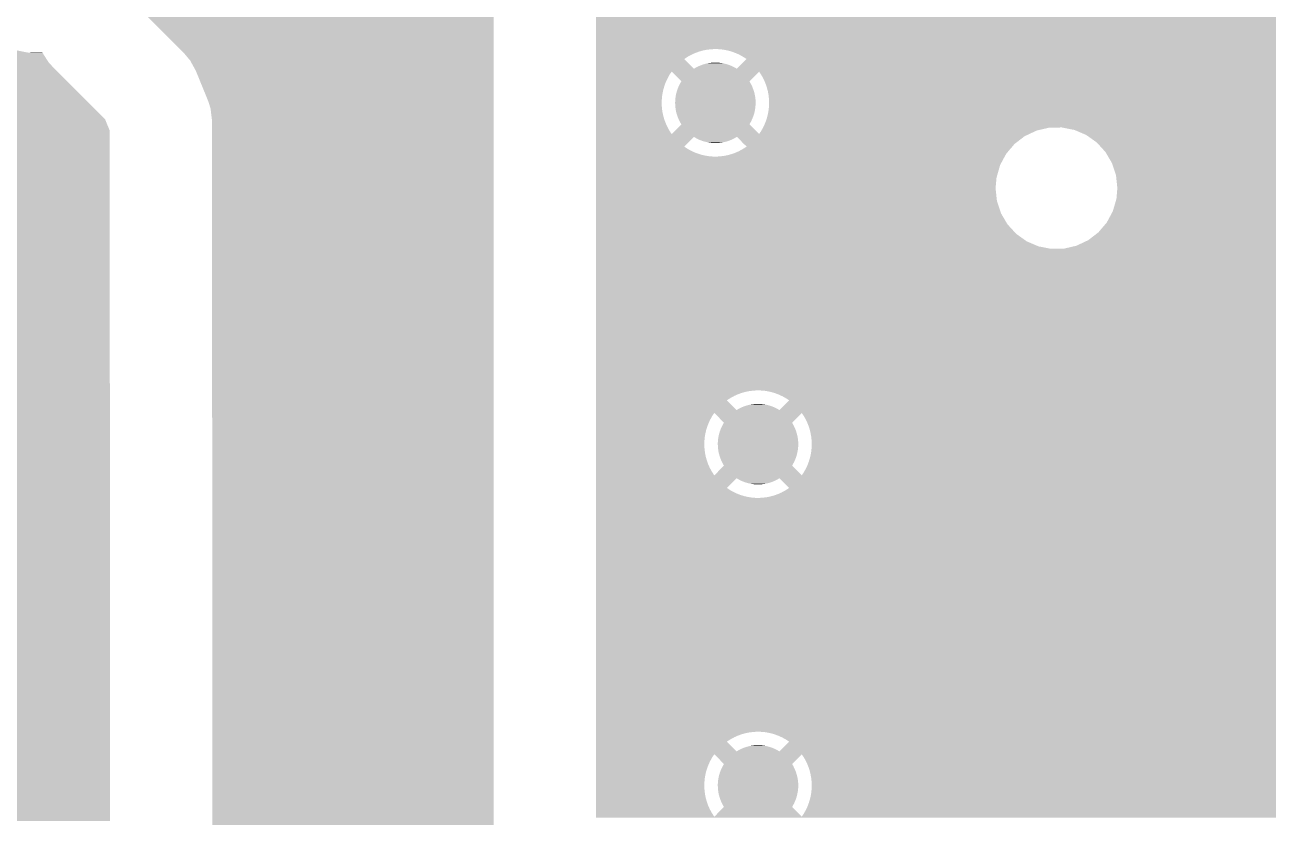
# Model space of a CAD drawing. Extents: x 295 to 953, y 10 to 290.
# Drawn here: x 812.92 to 833.29, y 149.93 to 162.9 of the extents above; entities that cross this region are included whole.
import ezdxf

# ---------------------------------------------------------------- set-up
doc = ezdxf.new("R2010")
doc.units = 0
doc.header["$LTSCALE"] = 5
doc.header["$MEASUREMENT"] = 0
doc.layers.add('GND1', color=7, linetype='CONTINUOUS')

msp = doc.modelspace()

# ---------------------------------------------------------------- linework, layer by layer
at = {"layer": 'GND1'}
for points in [[(822.274, 162.501), (822.274, 164.12), (849.683, 162.501), (849.683, 164.12)], [(815.535, 162.421), (814.662, 163.293), (820.597, 162.421), (820.597, 163.293)], [(805.543, 162.445), (805.536, 162.484), (812.961, 162.445), (812.759, 162.484)], [(805.543, 162.444), (805.543, 162.445), (812.966, 162.444), (812.961, 162.445)], [(805.549, 162.382), (805.543, 162.444), (813.243, 162.382), (813.204, 162.444)], [(805.552, 162.32), (805.549, 162.382), (813.283, 162.32), (813.243, 162.382)], [(812.966, 162.444), (813.191, 162.45), (813.204, 162.444), (813.2, 162.45)], [(813.191, 162.45), (813.199, 162.45), (813.2, 162.45), (813.199, 162.45)], [(815.625, 162.314), (815.535, 162.421), (820.597, 162.314), (820.597, 162.421)], [(822.274, 162.497), (822.274, 162.501), (824.148, 162.497), (824.21, 162.501)], [(822.274, 162.489), (822.274, 162.497), (824.085, 162.489), (824.148, 162.497)], [(822.274, 162.477), (822.274, 162.489), (824.024, 162.477), (824.085, 162.489)], [(822.274, 162.46), (822.274, 162.477), (823.964, 162.46), (824.024, 162.477)], [(822.274, 162.439), (822.274, 162.46), (823.905, 162.439), (823.964, 162.46)], [(822.274, 162.414), (822.274, 162.439), (823.847, 162.414), (823.905, 162.439)], [(822.274, 162.385), (822.274, 162.414), (823.792, 162.385), (823.847, 162.414)], [(822.274, 162.351), (822.274, 162.385), (823.738, 162.351), (823.792, 162.385)], [(822.274, 162.338), (822.274, 162.351), (823.719, 162.338), (823.738, 162.351)], [(822.274, 162.179), (822.274, 162.338), (823.877, 162.179), (823.719, 162.338)], [(824.273, 162.5), (824.21, 162.501), (849.683, 162.5), (849.683, 162.501)], [(824.335, 162.495), (824.273, 162.5), (849.683, 162.495), (849.683, 162.5)], [(824.397, 162.485), (824.335, 162.495), (849.683, 162.485), (849.683, 162.495)], [(824.459, 162.471), (824.397, 162.485), (849.683, 162.471), (849.683, 162.485)], [(824.518, 162.452), (824.459, 162.471), (849.683, 162.452), (849.683, 162.471)], [(824.577, 162.43), (824.518, 162.452), (849.683, 162.43), (849.683, 162.452)], [(824.634, 162.403), (824.577, 162.43), (849.683, 162.403), (849.683, 162.43)], [(824.582, 162.179), (824.741, 162.338), (849.683, 162.179), (849.683, 162.338)], [(824.688, 162.372), (824.634, 162.403), (849.683, 162.372), (849.683, 162.403)], [(824.741, 162.338), (824.688, 162.372), (849.683, 162.338), (849.683, 162.372)], [(805.521, 162.091), (805.535, 162.152), (813.494, 162.091), (813.433, 162.152)], [(805.535, 162.152), (805.545, 162.214), (813.433, 162.152), (813.371, 162.214)], [(805.545, 162.214), (805.546, 162.224), (813.371, 162.214), (813.361, 162.224)], [(805.546, 162.224), (805.551, 162.276), (813.361, 162.224), (813.314, 162.276)], [(805.551, 162.287), (805.552, 162.32), (813.304, 162.287), (813.283, 162.32)], [(805.551, 162.276), (805.551, 162.287), (813.314, 162.276), (813.304, 162.287)], [(815.718, 162.145), (815.625, 162.314), (820.597, 162.145), (820.597, 162.314)], [(815.919, 161.653), (815.718, 162.145), (820.597, 161.653), (820.597, 162.145)], [(822.274, 162.132), (822.274, 162.179), (849.683, 162.132), (849.683, 162.179)], [(823.877, 162.179), (823.909, 162.197), (824.582, 162.179), (824.549, 162.197)], [(823.909, 162.197), (823.926, 162.206), (824.549, 162.197), (824.535, 162.206)], [(823.926, 162.206), (823.958, 162.222), (824.535, 162.206), (824.5, 162.222)], [(823.958, 162.222), (823.975, 162.229), (824.5, 162.222), (824.485, 162.229)], [(823.975, 162.229), (824.008, 162.242), (824.485, 162.229), (824.45, 162.242)], [(824.008, 162.242), (824.026, 162.248), (824.45, 162.242), (824.435, 162.248)], [(824.026, 162.248), (824.06, 162.258), (824.435, 162.248), (824.397, 162.258)], [(824.06, 162.258), (824.079, 162.263), (824.397, 162.258), (824.382, 162.263)], [(824.079, 162.263), (824.113, 162.27), (824.382, 162.263), (824.344, 162.27)], [(824.113, 162.27), (824.134, 162.273), (824.344, 162.27), (824.329, 162.273)], [(824.134, 162.273), (824.167, 162.277), (824.329, 162.273), (824.288, 162.277)], [(824.167, 162.277), (824.193, 162.279), (824.288, 162.277), (824.275, 162.279)], [(824.193, 162.279), (824.221, 162.28), (824.275, 162.279), (824.221, 162.28)], [(805.453, 161.916), (805.48, 161.972), (813.669, 161.916), (813.613, 161.972)], [(805.48, 161.972), (805.503, 162.031), (813.613, 161.972), (813.554, 162.031)], [(805.503, 162.031), (805.521, 162.091), (813.554, 162.031), (813.494, 162.091)], [(822.274, 162.08), (822.274, 162.132), (823.478, 162.08), (823.513, 162.132)], [(822.274, 162.025), (822.274, 162.08), (823.448, 162.025), (823.478, 162.08)], [(822.274, 161.968), (822.274, 162.025), (823.421, 161.968), (823.448, 162.025)], [(822.274, 161.91), (822.274, 161.968), (823.398, 161.91), (823.421, 161.968)], [(823.672, 161.973), (823.513, 162.132), (824.787, 161.973), (824.946, 162.132)], [(823.645, 161.926), (823.649, 161.934), (824.814, 161.926), (824.81, 161.934)], [(823.649, 161.934), (823.672, 161.973), (824.81, 161.934), (824.787, 161.973)], [(824.97, 162.096), (824.946, 162.132), (849.683, 162.096), (849.683, 162.132)], [(825.002, 162.042), (824.97, 162.096), (849.683, 162.042), (849.683, 162.096)], [(825.03, 161.986), (825.002, 162.042), (849.683, 161.986), (849.683, 162.042)], [(825.054, 161.928), (825.03, 161.986), (849.683, 161.928), (849.683, 161.986)], [(754.088, 161.762), (754.113, 161.809), (813.823, 161.762), (813.776, 161.809)], [(805.183, 161.603), (805.024, 161.762), (813.982, 161.603), (813.823, 161.762)], [(805.388, 161.809), (805.423, 161.861), (813.776, 161.809), (813.724, 161.861)], [(805.423, 161.861), (805.453, 161.916), (813.724, 161.861), (813.669, 161.916)], [(822.274, 161.85), (822.274, 161.91), (823.38, 161.85), (823.398, 161.91)], [(822.274, 161.789), (822.274, 161.85), (823.366, 161.789), (823.38, 161.85)], [(822.274, 161.727), (822.274, 161.789), (823.356, 161.727), (823.366, 161.789)], [(822.274, 161.665), (822.274, 161.727), (823.351, 161.665), (823.356, 161.727)], [(823.578, 161.721), (823.579, 161.729), (824.881, 161.721), (824.88, 161.729)], [(823.579, 161.729), (823.588, 161.774), (824.88, 161.729), (824.871, 161.774)], [(823.588, 161.774), (823.591, 161.782), (824.871, 161.774), (824.869, 161.782)], [(823.591, 161.782), (823.603, 161.826), (824.869, 161.782), (824.856, 161.826)], [(823.603, 161.826), (823.606, 161.834), (824.856, 161.826), (824.853, 161.834)], [(823.606, 161.834), (823.622, 161.877), (824.853, 161.834), (824.837, 161.877)], [(823.622, 161.877), (823.626, 161.885), (824.837, 161.877), (824.834, 161.885)], [(823.626, 161.885), (823.645, 161.926), (824.834, 161.885), (824.814, 161.926)], [(825.074, 161.869), (825.054, 161.928), (849.683, 161.869), (849.683, 161.928)], [(825.09, 161.808), (825.074, 161.869), (849.683, 161.808), (849.683, 161.869)], [(825.101, 161.746), (825.09, 161.808), (849.683, 161.746), (849.683, 161.808)], [(825.107, 161.684), (825.101, 161.746), (849.683, 161.684), (849.683, 161.746)], [(804.997, 161.502), (805.054, 161.527), (814.083, 161.502), (814.058, 161.527)], [(805.054, 161.527), (805.109, 161.556), (814.058, 161.527), (814.029, 161.556)], [(805.109, 161.556), (805.163, 161.589), (814.029, 161.556), (813.995, 161.589)], [(805.163, 161.589), (805.183, 161.603), (813.995, 161.589), (813.982, 161.603)], [(815.959, 161.529), (815.919, 161.653), (820.597, 161.529), (820.597, 161.653)], [(815.982, 161.337), (815.959, 161.529), (820.597, 161.337), (820.597, 161.529)], [(822.274, 161.602), (822.274, 161.665), (823.35, 161.602), (823.351, 161.665)], [(822.274, 161.539), (822.274, 161.602), (823.353, 161.539), (823.35, 161.602)], [(822.274, 161.477), (822.274, 161.539), (823.361, 161.477), (823.353, 161.539)], [(823.57, 161.621), (823.572, 161.667), (824.889, 161.621), (824.887, 161.667)], [(823.572, 161.576), (823.57, 161.621), (824.887, 161.576), (824.889, 161.621)], [(823.572, 161.667), (823.573, 161.675), (824.887, 161.667), (824.887, 161.675)], [(823.572, 161.567), (823.572, 161.576), (824.886, 161.567), (824.887, 161.576)], [(823.578, 161.522), (823.572, 161.567), (824.881, 161.522), (824.886, 161.567)], [(823.573, 161.675), (823.578, 161.721), (824.887, 161.675), (824.881, 161.721)], [(823.579, 161.513), (823.578, 161.522), (824.88, 161.513), (824.881, 161.522)], [(825.103, 161.515), (825.109, 161.578), (849.683, 161.515), (849.683, 161.578)], [(825.11, 161.621), (825.107, 161.684), (849.683, 161.621), (849.683, 161.684)], [(825.109, 161.578), (825.11, 161.621), (849.683, 161.578), (849.683, 161.621)], [(689.484, 161.244), (689.402, 161.326), (814.275, 161.244), (814.242, 161.326)], [(753.174, 161.326), (753.385, 161.33), (814.242, 161.326), (814.24, 161.33)], [(753.385, 161.33), (753.49, 161.354), (814.24, 161.33), (814.23, 161.354)], [(753.491, 161.354), (753.59, 161.378), (814.23, 161.354), (814.207, 161.378)], [(753.59, 161.378), (753.721, 161.44), (814.207, 161.378), (814.145, 161.44)], [(804.691, 161.44), (804.753, 161.443), (814.145, 161.44), (814.141, 161.443)], [(804.753, 161.443), (804.816, 161.451), (814.141, 161.443), (814.133, 161.451)], [(804.816, 161.451), (804.877, 161.464), (814.133, 161.451), (814.121, 161.464)], [(804.877, 161.464), (804.938, 161.481), (814.121, 161.464), (814.104, 161.481)], [(804.938, 161.481), (804.997, 161.502), (814.104, 161.481), (814.083, 161.502)], [(815.982, 161.336), (815.982, 161.337), (820.597, 161.336), (820.597, 161.337)], [(815.987, 153.938), (815.982, 161.336), (820.597, 153.938), (820.597, 161.336)], [(822.274, 161.416), (822.274, 161.477), (823.374, 161.416), (823.361, 161.477)], [(822.274, 161.355), (822.274, 161.416), (823.391, 161.355), (823.374, 161.416)], [(822.274, 161.296), (822.274, 161.355), (823.412, 161.296), (823.391, 161.355)], [(823.588, 161.468), (823.579, 161.513), (824.871, 161.468), (824.88, 161.513)], [(823.59, 161.46), (823.588, 161.468), (824.869, 161.46), (824.871, 161.468)], [(823.603, 161.416), (823.59, 161.46), (824.856, 161.416), (824.869, 161.46)], [(823.606, 161.408), (823.603, 161.416), (824.853, 161.408), (824.856, 161.416)], [(823.622, 161.365), (823.606, 161.408), (824.837, 161.365), (824.853, 161.408)], [(823.625, 161.357), (823.622, 161.365), (824.833, 161.357), (824.837, 161.365)], [(823.645, 161.316), (823.625, 161.357), (824.814, 161.316), (824.833, 161.357)], [(825.038, 161.274), (825.061, 161.332), (849.683, 161.274), (849.683, 161.332)], [(825.061, 161.332), (825.079, 161.392), (849.683, 161.332), (849.683, 161.392)], [(825.079, 161.392), (825.093, 161.453), (849.683, 161.392), (849.683, 161.453)], [(825.093, 161.453), (825.103, 161.515), (849.683, 161.453), (849.683, 161.515)], [(689.444, 161.218), (689.471, 161.235), (814.286, 161.218), (814.279, 161.235)], [(689.471, 161.235), (689.484, 161.244), (814.279, 161.235), (814.275, 161.244)], [(702.287, 161.177), (702.08, 161.218), (814.303, 161.177), (814.286, 161.218)], [(702.301, 161.171), (702.287, 161.177), (814.305, 161.171), (814.303, 161.177)], [(702.457, 161.104), (702.301, 161.171), (814.305, 161.104), (814.305, 161.171)], [(822.274, 161.239), (822.274, 161.296), (823.437, 161.239), (823.412, 161.296)], [(822.274, 161.183), (822.274, 161.239), (823.466, 161.183), (823.437, 161.239)], [(822.274, 161.13), (822.274, 161.183), (823.499, 161.13), (823.466, 161.183)], [(822.274, 161.11), (822.274, 161.13), (823.513, 161.11), (823.499, 161.13)], [(823.513, 161.11), (823.672, 161.269), (824.946, 161.11), (824.787, 161.269)], [(823.649, 161.308), (823.645, 161.316), (824.81, 161.308), (824.814, 161.316)], [(823.672, 161.269), (823.649, 161.308), (824.787, 161.269), (824.81, 161.308)], [(824.946, 161.11), (824.981, 161.162), (829.371, 161.11), (829.482, 161.162)], [(824.981, 161.162), (824.983, 161.166), (829.482, 161.162), (829.489, 161.166)], [(824.983, 161.166), (825.01, 161.214), (829.489, 161.166), (829.695, 161.214)], [(825.01, 161.214), (825.011, 161.217), (829.695, 161.214), (829.867, 161.217)], [(825.011, 161.217), (825.012, 161.218), (829.867, 161.217), (829.905, 161.218)], [(825.012, 161.218), (825.038, 161.274), (849.683, 161.218), (849.683, 161.274)], [(830.112, 161.177), (829.905, 161.218), (849.683, 161.177), (849.683, 161.218)], [(830.306, 161.094), (830.112, 161.177), (849.683, 161.094), (849.683, 161.177)], [(801.222, 161.103), (801.16, 161.104), (814.305, 161.103), (814.305, 161.104)], [(801.285, 161.098), (801.222, 161.103), (814.305, 161.098), (814.305, 161.103)], [(801.347, 161.088), (801.285, 161.098), (814.305, 161.088), (814.305, 161.098)], [(801.408, 161.074), (801.347, 161.088), (814.305, 161.074), (814.305, 161.088)], [(801.468, 161.055), (801.408, 161.074), (814.305, 161.055), (814.305, 161.074)], [(801.526, 161.033), (801.468, 161.055), (814.305, 161.033), (814.305, 161.055)], [(801.583, 161.006), (801.526, 161.033), (814.306, 161.006), (814.305, 161.033)], [(801.531, 160.782), (801.69, 160.941), (814.306, 160.782), (814.306, 160.941)], [(801.638, 160.975), (801.583, 161.006), (814.306, 160.975), (814.306, 161.006)], [(801.69, 160.941), (801.638, 160.975), (814.306, 160.941), (814.306, 160.975)], [(822.274, 161.076), (822.274, 161.11), (829.299, 161.076), (829.371, 161.11)], [(822.274, 161.064), (822.274, 161.076), (829.282, 161.064), (829.299, 161.076)], [(822.274, 160.905), (822.274, 161.064), (823.719, 160.905), (823.877, 161.064)], [(823.91, 161.045), (823.877, 161.064), (824.55, 161.045), (824.582, 161.064)], [(823.925, 161.037), (823.91, 161.045), (824.533, 161.037), (824.55, 161.045)], [(823.959, 161.02), (823.925, 161.037), (824.501, 161.02), (824.533, 161.037)], [(823.974, 161.013), (823.959, 161.02), (824.484, 161.013), (824.501, 161.02)], [(824.009, 161), (823.974, 161.013), (824.451, 161), (824.484, 161.013)], [(824.025, 160.994), (824.009, 161), (824.433, 160.994), (824.451, 161)], [(824.062, 160.984), (824.025, 160.994), (824.399, 160.984), (824.433, 160.994)], [(824.077, 160.98), (824.062, 160.984), (824.38, 160.98), (824.399, 160.984)], [(824.115, 160.972), (824.077, 160.98), (824.346, 160.972), (824.38, 160.98)], [(824.13, 160.969), (824.115, 160.972), (824.325, 160.969), (824.346, 160.972)], [(824.171, 160.965), (824.13, 160.969), (824.292, 160.965), (824.325, 160.969)], [(824.184, 160.963), (824.171, 160.965), (824.266, 160.963), (824.292, 160.965)], [(824.238, 160.962), (824.184, 160.963), (824.238, 160.962), (824.266, 160.963)], [(824.697, 160.948), (824.582, 161.064), (829.131, 160.948), (829.282, 161.064)], [(824.741, 160.905), (824.697, 160.948), (829.094, 160.905), (829.131, 160.948)], [(830.478, 160.972), (830.306, 161.094), (849.683, 160.972), (849.683, 161.094)], [(830.62, 160.816), (830.478, 160.972), (849.683, 160.816), (849.683, 160.972)], [(702.842, 160.735), (702.815, 160.782), (814.306, 160.735), (814.306, 160.782)], [(801.92, 160.699), (801.896, 160.735), (814.306, 160.699), (814.306, 160.735)], [(822.274, 160.87), (822.274, 160.905), (823.771, 160.87), (823.719, 160.905)], [(822.274, 160.839), (822.274, 160.87), (823.825, 160.839), (823.771, 160.87)], [(822.274, 160.812), (822.274, 160.839), (823.882, 160.812), (823.825, 160.839)], [(822.274, 160.79), (822.274, 160.812), (823.941, 160.79), (823.882, 160.812)], [(822.274, 160.771), (822.274, 160.79), (824.001, 160.771), (823.941, 160.79)], [(822.274, 160.757), (822.274, 160.771), (824.062, 160.757), (824.001, 160.771)], [(822.274, 160.747), (822.274, 160.757), (824.124, 160.747), (824.062, 160.757)], [(822.274, 160.742), (822.274, 160.747), (824.186, 160.742), (824.124, 160.747)], [(822.274, 160.741), (822.274, 160.742), (824.249, 160.741), (824.186, 160.742)], [(822.274, 160.602), (822.274, 160.741), (828.894, 160.602), (828.969, 160.741)], [(824.249, 160.741), (824.311, 160.745), (828.969, 160.741), (828.971, 160.745)], [(824.311, 160.745), (824.374, 160.753), (828.971, 160.745), (828.976, 160.753)], [(824.374, 160.753), (824.435, 160.765), (828.976, 160.753), (828.982, 160.765)], [(824.435, 160.765), (824.496, 160.782), (828.982, 160.765), (828.992, 160.782)], [(824.496, 160.782), (824.51, 160.787), (828.992, 160.782), (828.994, 160.787)], [(824.51, 160.787), (824.555, 160.803), (828.994, 160.787), (829.008, 160.803)], [(824.555, 160.803), (824.612, 160.828), (829.008, 160.803), (829.029, 160.828)], [(824.612, 160.828), (824.667, 160.858), (829.029, 160.828), (829.054, 160.858)], [(824.667, 160.858), (824.721, 160.891), (829.054, 160.858), (829.083, 160.891)], [(824.721, 160.891), (824.741, 160.905), (829.083, 160.891), (829.094, 160.905)], [(830.727, 160.634), (830.62, 160.816), (849.683, 160.634), (849.683, 160.816)], [(801.952, 160.645), (801.92, 160.699), (814.306, 160.645), (814.306, 160.699)], [(801.98, 160.589), (801.952, 160.645), (814.306, 160.589), (814.306, 160.645)], [(802.004, 160.531), (801.98, 160.589), (814.306, 160.531), (814.306, 160.589)], [(802.024, 160.472), (802.004, 160.531), (814.306, 160.472), (814.306, 160.531)], [(822.274, 160.399), (822.274, 160.602), (828.836, 160.399), (828.894, 160.602)], [(830.793, 160.434), (830.727, 160.634), (849.683, 160.434), (849.683, 160.634)], [(802.039, 160.411), (802.024, 160.472), (814.306, 160.411), (814.306, 160.472)], [(802.05, 160.349), (802.039, 160.411), (814.306, 160.349), (814.306, 160.411)], [(802.057, 160.287), (802.05, 160.349), (814.306, 160.287), (814.306, 160.349)], [(822.274, 160.224), (822.274, 160.399), (828.82, 160.224), (828.836, 160.399)], [(830.815, 160.224), (830.793, 160.434), (849.683, 160.224), (849.683, 160.434)], [(802.043, 160.056), (802.053, 160.118), (814.306, 160.056), (814.306, 160.118)], [(802.053, 160.118), (802.058, 160.181), (814.306, 160.118), (814.306, 160.181)], [(802.059, 160.224), (802.057, 160.287), (814.306, 160.224), (814.306, 160.287)], [(802.058, 160.181), (802.059, 160.224), (814.306, 160.181), (814.306, 160.224)], [(822.274, 160.014), (822.274, 160.224), (828.842, 160.014), (828.82, 160.224)], [(830.8, 160.049), (830.815, 160.224), (849.683, 160.049), (849.683, 160.224)], [(801.988, 159.877), (802.01, 159.935), (814.306, 159.877), (814.306, 159.935)], [(802.01, 159.935), (802.029, 159.995), (814.306, 159.935), (814.306, 159.995)], [(802.029, 159.995), (802.043, 160.056), (814.306, 159.995), (814.306, 160.056)], [(822.274, 159.814), (822.274, 160.014), (828.908, 159.814), (828.842, 160.014)], [(830.741, 159.847), (830.8, 160.049), (849.683, 159.847), (849.683, 160.049)], [(702.818, 159.667), (702.843, 159.713), (814.307, 159.667), (814.306, 159.713)], [(801.896, 159.713), (801.93, 159.765), (814.306, 159.713), (814.306, 159.765)], [(801.93, 159.765), (801.961, 159.82), (814.306, 159.765), (814.306, 159.82)], [(801.961, 159.82), (801.988, 159.877), (814.306, 159.82), (814.306, 159.877)], [(822.274, 159.632), (822.274, 159.814), (829.015, 159.632), (828.908, 159.814)], [(830.641, 159.661), (830.741, 159.847), (849.683, 159.661), (849.683, 159.847)], [(801.69, 159.508), (801.531, 159.667), (814.307, 159.508), (814.307, 159.667)], [(801.617, 159.461), (801.67, 159.494), (814.307, 159.461), (814.307, 159.494)], [(801.67, 159.494), (801.69, 159.508), (814.307, 159.494), (814.307, 159.508)], [(822.274, 159.477), (822.274, 159.632), (829.157, 159.477), (829.015, 159.632)], [(830.337, 159.372), (830.504, 159.5), (849.683, 159.372), (849.683, 159.5)], [(830.504, 159.5), (830.641, 159.661), (849.683, 159.5), (849.683, 159.661)], [(702.115, 159.234), (702.32, 159.282), (814.307, 159.234), (814.307, 159.282)], [(702.32, 159.282), (702.452, 159.344), (814.307, 159.282), (814.307, 159.344)], [(801.198, 159.344), (801.261, 159.348), (814.307, 159.344), (814.307, 159.348)], [(801.261, 159.348), (801.323, 159.356), (814.307, 159.348), (814.307, 159.356)], [(801.323, 159.356), (801.385, 159.368), (814.307, 159.356), (814.307, 159.368)], [(801.385, 159.368), (801.445, 159.385), (814.307, 159.368), (814.307, 159.385)], [(801.445, 159.385), (801.504, 159.406), (814.307, 159.385), (814.307, 159.406)], [(801.504, 159.406), (801.561, 159.431), (814.307, 159.406), (814.307, 159.431)], [(801.561, 159.431), (801.617, 159.461), (814.307, 159.431), (814.307, 159.461)], [(822.274, 159.354), (822.274, 159.477), (829.329, 159.354), (829.157, 159.477)], [(822.274, 159.271), (822.274, 159.354), (829.523, 159.271), (829.329, 159.354)], [(829.941, 159.234), (830.146, 159.282), (849.683, 159.234), (849.683, 159.282)], [(830.146, 159.282), (830.337, 159.372), (849.683, 159.282), (849.683, 159.372)], [(608.533, 159.122), (608.533, 159.231), (814.307, 159.122), (814.307, 159.231)], [(700.191, 159.082), (699.984, 159.122), (814.307, 159.082), (814.307, 159.122)], [(700.385, 158.998), (700.191, 159.082), (814.307, 158.998), (814.307, 159.082)], [(701.904, 159.231), (702.115, 159.234), (814.307, 159.231), (814.307, 159.234)], [(822.274, 159.231), (822.274, 159.271), (829.73, 159.231), (829.523, 159.271)], [(822.274, 158.078), (822.274, 159.231), (849.683, 158.078), (849.683, 159.231)], [(829.73, 159.231), (829.941, 159.234), (849.683, 159.231), (849.683, 159.234)], [(700.557, 158.876), (700.385, 158.998), (814.307, 158.876), (814.307, 158.998)], [(700.699, 158.721), (700.557, 158.876), (814.307, 158.721), (814.307, 158.876)], [(700.776, 158.589), (700.699, 158.721), (814.307, 158.589), (814.307, 158.721)], [(784.521, 158.583), (784.458, 158.589), (814.307, 158.583), (814.307, 158.589)], [(784.583, 158.573), (784.521, 158.583), (814.307, 158.573), (814.307, 158.583)], [(784.644, 158.559), (784.583, 158.573), (814.307, 158.559), (814.307, 158.573)], [(784.704, 158.541), (784.644, 158.559), (814.307, 158.541), (814.307, 158.559)], [(784.762, 158.518), (784.704, 158.541), (814.307, 158.518), (814.307, 158.541)], [(784.819, 158.491), (784.762, 158.518), (814.307, 158.491), (814.307, 158.518)], [(784.874, 158.461), (784.819, 158.491), (814.307, 158.461), (814.307, 158.491)], [(700.884, 158.221), (700.879, 158.267), (814.308, 158.221), (814.308, 158.267)], [(784.767, 158.267), (784.926, 158.426), (814.308, 158.267), (814.307, 158.426)], [(784.926, 158.426), (784.874, 158.461), (814.307, 158.426), (814.307, 158.461)], [(785.156, 158.185), (785.132, 158.221), (814.308, 158.185), (814.308, 158.221)], [(785.188, 158.131), (785.156, 158.185), (814.308, 158.131), (814.308, 158.185)], [(785.216, 158.074), (785.188, 158.131), (814.308, 158.074), (814.308, 158.131)], [(785.24, 158.017), (785.216, 158.074), (814.308, 158.017), (814.308, 158.074)], [(822.274, 158.058), (822.274, 158.078), (842.117, 158.058), (842.402, 158.078)], [(785.26, 157.957), (785.24, 158.017), (814.308, 157.957), (814.308, 158.017)], [(785.275, 157.896), (785.26, 157.957), (814.308, 157.896), (814.308, 157.957)], [(785.286, 157.835), (785.275, 157.896), (814.308, 157.835), (814.308, 157.896)], [(822.274, 157.993), (822.274, 158.058), (841.839, 157.993), (842.117, 158.058)], [(822.274, 157.886), (822.274, 157.993), (841.574, 157.886), (841.839, 157.993)], [(822.274, 157.739), (822.274, 157.886), (841.33, 157.739), (841.574, 157.886)], [(785.293, 157.772), (785.286, 157.835), (814.308, 157.772), (814.308, 157.835)], [(785.289, 157.604), (785.294, 157.666), (814.308, 157.604), (814.308, 157.666)], [(785.295, 157.709), (785.293, 157.772), (814.308, 157.709), (814.308, 157.772)], [(785.294, 157.666), (785.295, 157.709), (814.308, 157.666), (814.308, 157.709)], [(822.274, 157.555), (822.274, 157.739), (841.111, 157.555), (841.33, 157.739)], [(785.246, 157.421), (785.265, 157.481), (814.308, 157.421), (814.308, 157.481)], [(785.265, 157.481), (785.279, 157.542), (814.308, 157.481), (814.308, 157.542)], [(785.279, 157.542), (785.289, 157.604), (814.308, 157.542), (814.308, 157.604)], [(822.274, 157.34), (822.274, 157.555), (840.923, 157.34), (841.111, 157.555)], [(785.132, 157.198), (785.166, 157.251), (814.308, 157.198), (814.308, 157.251)], [(785.166, 157.251), (785.197, 157.305), (814.308, 157.251), (814.308, 157.305)], [(785.197, 157.305), (785.224, 157.362), (814.308, 157.305), (814.308, 157.362)], [(785.224, 157.362), (785.246, 157.421), (814.308, 157.362), (814.308, 157.421)], [(822.274, 157.098), (822.274, 157.34), (840.771, 157.098), (840.923, 157.34)], [(700.076, 157.152), (700.225, 157.187), (814.308, 157.152), (814.308, 157.187)], [(700.225, 157.187), (700.25, 157.198), (814.308, 157.187), (814.308, 157.198)], [(784.926, 156.993), (784.767, 157.152), (814.309, 156.993), (814.308, 157.152)], [(822.274, 156.913), (822.274, 157.098), (840.692, 156.913), (840.771, 157.098)], [(784.497, 156.833), (784.559, 156.841), (814.309, 156.833), (814.309, 156.841)], [(784.559, 156.841), (784.621, 156.854), (814.309, 156.841), (814.309, 156.854)], [(784.621, 156.854), (784.681, 156.871), (814.309, 156.854), (814.309, 156.871)], [(784.681, 156.871), (784.74, 156.892), (814.309, 156.871), (814.309, 156.892)], [(784.74, 156.892), (784.797, 156.917), (814.309, 156.892), (814.309, 156.917)], [(784.797, 156.917), (784.853, 156.946), (814.309, 156.917), (814.309, 156.946)], [(784.853, 156.946), (784.906, 156.979), (814.309, 156.946), (814.309, 156.979)], [(784.906, 156.979), (784.926, 156.993), (814.309, 156.979), (814.309, 156.993)], [(822.274, 156.909), (822.274, 156.913), (824.846, 156.909), (824.909, 156.913)], [(822.274, 156.901), (822.274, 156.909), (824.784, 156.901), (824.846, 156.909)], [(822.274, 156.889), (822.274, 156.901), (824.723, 156.889), (824.784, 156.901)], [(822.274, 156.872), (822.274, 156.889), (824.662, 156.872), (824.723, 156.889)], [(822.274, 156.851), (822.274, 156.872), (824.603, 156.851), (824.662, 156.872)], [(822.274, 156.826), (822.274, 156.851), (824.546, 156.826), (824.603, 156.851)], [(824.971, 156.912), (824.909, 156.913), (840.692, 156.912), (840.692, 156.913)], [(825.034, 156.907), (824.971, 156.912), (840.69, 156.907), (840.692, 156.912)], [(825.096, 156.897), (825.034, 156.907), (840.686, 156.897), (840.69, 156.907)], [(825.157, 156.883), (825.096, 156.897), (840.68, 156.883), (840.686, 156.897)], [(825.217, 156.864), (825.157, 156.883), (840.672, 156.864), (840.68, 156.883)], [(825.275, 156.842), (825.217, 156.864), (840.662, 156.842), (840.672, 156.864)], [(825.289, 156.835), (825.275, 156.842), (840.659, 156.835), (840.662, 156.842)], [(722.909, 156.781), (722.84, 156.83), (814.309, 156.781), (814.309, 156.83)], [(723.051, 156.625), (722.909, 156.781), (814.309, 156.625), (814.309, 156.781)], [(784.434, 156.83), (784.497, 156.833), (814.309, 156.83), (814.309, 156.833)], [(822.274, 156.797), (822.274, 156.826), (824.49, 156.797), (824.546, 156.826)], [(822.274, 156.763), (822.274, 156.797), (824.437, 156.763), (824.49, 156.797)], [(822.274, 156.75), (822.274, 156.763), (824.417, 156.75), (824.437, 156.763)], [(822.274, 156.591), (822.274, 156.75), (824.576, 156.591), (824.417, 156.75)], [(824.624, 156.618), (824.656, 156.634), (825.233, 156.618), (825.199, 156.634)], [(824.656, 156.634), (824.673, 156.641), (825.199, 156.634), (825.184, 156.641)], [(824.673, 156.641), (824.707, 156.654), (825.184, 156.641), (825.148, 156.654)], [(824.707, 156.654), (824.725, 156.66), (825.148, 156.654), (825.133, 156.66)], [(824.725, 156.66), (824.758, 156.67), (825.133, 156.66), (825.096, 156.67)], [(824.758, 156.67), (824.778, 156.675), (825.096, 156.67), (825.081, 156.675)], [(824.778, 156.675), (824.811, 156.682), (825.081, 156.675), (825.042, 156.682)], [(824.811, 156.682), (824.832, 156.685), (825.042, 156.682), (825.028, 156.685)], [(824.832, 156.685), (824.865, 156.689), (825.028, 156.685), (824.987, 156.689)], [(824.865, 156.689), (824.891, 156.691), (824.987, 156.689), (824.974, 156.691)], [(824.891, 156.691), (824.919, 156.692), (824.974, 156.691), (824.919, 156.692)], [(825.28, 156.591), (825.439, 156.75), (840.597, 156.591), (840.638, 156.75)], [(825.332, 156.815), (825.289, 156.835), (840.654, 156.815), (840.659, 156.835)], [(825.387, 156.784), (825.332, 156.815), (840.646, 156.784), (840.654, 156.815)], [(825.439, 156.75), (825.387, 156.784), (840.638, 156.75), (840.646, 156.784)], [(723.158, 156.443), (723.051, 156.625), (814.309, 156.443), (814.309, 156.625)], [(723.224, 156.243), (723.158, 156.443), (814.309, 156.243), (814.309, 156.443)], [(822.274, 156.558), (822.274, 156.591), (840.589, 156.558), (840.597, 156.591)], [(822.274, 156.544), (822.274, 156.558), (840.588, 156.544), (840.589, 156.558)], [(822.274, 156.492), (822.274, 156.544), (824.177, 156.492), (824.212, 156.544)], [(822.274, 156.437), (822.274, 156.492), (824.146, 156.437), (824.177, 156.492)], [(822.274, 156.38), (822.274, 156.437), (824.119, 156.38), (824.146, 156.437)], [(824.37, 156.385), (824.212, 156.544), (825.486, 156.385), (825.645, 156.544)], [(824.576, 156.591), (824.608, 156.609), (825.28, 156.591), (825.247, 156.609)], [(824.608, 156.609), (824.624, 156.618), (825.247, 156.609), (825.233, 156.618)], [(825.669, 156.508), (825.645, 156.544), (840.585, 156.508), (840.588, 156.544)], [(825.701, 156.454), (825.669, 156.508), (840.58, 156.454), (840.585, 156.508)], [(825.729, 156.398), (825.701, 156.454), (840.576, 156.398), (840.58, 156.454)], [(723.246, 156.033), (723.224, 156.243), (814.309, 156.033), (814.309, 156.243)], [(822.274, 156.322), (822.274, 156.38), (824.097, 156.322), (824.119, 156.38)], [(822.274, 156.262), (822.274, 156.322), (824.078, 156.262), (824.097, 156.322)], [(822.274, 156.201), (822.274, 156.262), (824.064, 156.201), (824.078, 156.262)], [(824.289, 156.194), (824.301, 156.238), (825.567, 156.194), (825.554, 156.238)], [(824.301, 156.238), (824.304, 156.246), (825.554, 156.238), (825.552, 156.246)], [(824.304, 156.246), (824.32, 156.289), (825.552, 156.246), (825.535, 156.289)], [(824.32, 156.289), (824.324, 156.297), (825.535, 156.289), (825.532, 156.297)], [(824.324, 156.297), (824.343, 156.338), (825.532, 156.297), (825.512, 156.338)], [(824.343, 156.338), (824.348, 156.346), (825.512, 156.338), (825.509, 156.346)], [(824.348, 156.346), (824.37, 156.385), (825.509, 156.346), (825.486, 156.385)], [(825.753, 156.34), (825.729, 156.398), (840.571, 156.34), (840.576, 156.398)], [(825.773, 156.281), (825.753, 156.34), (840.566, 156.281), (840.571, 156.34)], [(825.78, 156.251), (825.773, 156.281), (840.563, 156.251), (840.566, 156.281)], [(825.788, 156.22), (825.78, 156.251), (840.566, 156.22), (840.563, 156.251)], [(723.231, 155.858), (723.246, 156.033), (814.309, 155.858), (814.309, 156.033)], [(822.274, 156.139), (822.274, 156.201), (824.054, 156.139), (824.064, 156.201)], [(822.274, 156.077), (822.274, 156.139), (824.049, 156.077), (824.054, 156.139)], [(822.274, 156.014), (822.274, 156.077), (824.048, 156.014), (824.049, 156.077)], [(824.269, 156.033), (824.27, 156.079), (825.587, 156.033), (825.586, 156.079)], [(824.271, 155.988), (824.269, 156.033), (825.586, 155.988), (825.587, 156.033)], [(824.27, 156.079), (824.271, 156.087), (825.586, 156.079), (825.585, 156.087)], [(824.271, 156.087), (824.276, 156.133), (825.585, 156.087), (825.58, 156.133)], [(824.276, 156.133), (824.278, 156.141), (825.58, 156.133), (825.579, 156.141)], [(824.278, 156.141), (824.287, 156.186), (825.579, 156.141), (825.569, 156.186)], [(824.287, 156.186), (824.289, 156.194), (825.569, 156.186), (825.567, 156.194)], [(825.799, 156.158), (825.788, 156.22), (840.571, 156.158), (840.566, 156.22)], [(825.806, 156.096), (825.799, 156.158), (840.575, 156.096), (840.571, 156.158)], [(825.808, 156.033), (825.806, 156.096), (840.58, 156.033), (840.575, 156.096)], [(825.807, 155.99), (825.808, 156.033), (840.584, 155.99), (840.58, 156.033)], [(723.172, 155.656), (723.231, 155.858), (814.31, 155.656), (814.309, 155.858)], [(822.274, 155.951), (822.274, 156.014), (824.052, 155.951), (824.048, 156.014)], [(822.274, 155.889), (822.274, 155.951), (824.06, 155.889), (824.052, 155.951)], [(822.274, 155.828), (822.274, 155.889), (824.072, 155.828), (824.06, 155.889)], [(822.274, 155.767), (822.274, 155.828), (824.089, 155.767), (824.072, 155.828)], [(824.271, 155.979), (824.271, 155.988), (825.585, 155.979), (825.586, 155.988)], [(824.277, 155.934), (824.271, 155.979), (825.58, 155.934), (825.585, 155.979)], [(824.278, 155.925), (824.277, 155.934), (825.578, 155.925), (825.58, 155.934)], [(824.287, 155.88), (824.278, 155.925), (825.569, 155.88), (825.578, 155.925)], [(824.289, 155.872), (824.287, 155.88), (825.567, 155.872), (825.569, 155.88)], [(824.302, 155.828), (824.289, 155.872), (825.555, 155.828), (825.567, 155.872)], [(824.304, 155.82), (824.302, 155.828), (825.552, 155.82), (825.555, 155.828)], [(824.321, 155.777), (824.304, 155.82), (825.536, 155.777), (825.552, 155.82)], [(825.778, 155.804), (825.792, 155.865), (840.624, 155.804), (840.61, 155.865)], [(825.792, 155.865), (825.802, 155.927), (840.61, 155.865), (840.595, 155.927)], [(825.802, 155.927), (825.805, 155.966), (840.595, 155.927), (840.586, 155.966)], [(825.805, 155.966), (825.807, 155.99), (840.586, 155.966), (840.584, 155.99)], [(723.083, 155.49), (723.172, 155.656), (814.31, 155.49), (814.31, 155.656)], [(822.274, 155.708), (822.274, 155.767), (824.11, 155.708), (824.089, 155.767)], [(822.274, 155.651), (822.274, 155.708), (824.135, 155.651), (824.11, 155.708)], [(822.274, 155.595), (822.274, 155.651), (824.165, 155.595), (824.135, 155.651)], [(824.212, 155.522), (824.37, 155.681), (825.645, 155.522), (825.486, 155.681)], [(824.324, 155.769), (824.321, 155.777), (825.532, 155.769), (825.536, 155.777)], [(824.344, 155.728), (824.324, 155.769), (825.513, 155.728), (825.532, 155.769)], [(824.348, 155.72), (824.344, 155.728), (825.508, 155.72), (825.513, 155.728)], [(824.37, 155.681), (824.348, 155.72), (825.486, 155.681), (825.508, 155.72)], [(825.679, 155.574), (825.71, 155.629), (840.699, 155.574), (840.677, 155.629)], [(825.71, 155.629), (825.737, 155.686), (840.677, 155.629), (840.653, 155.686)], [(825.737, 155.686), (825.738, 155.689), (840.653, 155.686), (840.652, 155.689)], [(825.738, 155.689), (825.759, 155.744), (840.652, 155.689), (840.639, 155.744)], [(825.759, 155.744), (825.778, 155.804), (840.639, 155.744), (840.624, 155.804)], [(804.966, 155.449), (804.759, 155.49), (814.31, 155.449), (814.31, 155.49)], [(805.16, 155.366), (804.966, 155.449), (814.31, 155.366), (814.31, 155.449)], [(822.274, 155.542), (822.274, 155.595), (824.198, 155.542), (824.165, 155.595)], [(822.274, 155.522), (822.274, 155.542), (824.212, 155.522), (824.198, 155.542)], [(822.274, 155.476), (822.274, 155.522), (840.74, 155.476), (840.721, 155.522)], [(822.274, 155.317), (822.274, 155.476), (824.417, 155.317), (824.576, 155.476)], [(824.609, 155.457), (824.576, 155.476), (825.248, 155.457), (825.28, 155.476)], [(824.623, 155.449), (824.609, 155.457), (825.232, 155.449), (825.248, 155.457)], [(824.657, 155.432), (824.623, 155.449), (825.2, 155.432), (825.232, 155.449)], [(824.672, 155.425), (824.657, 155.432), (825.183, 155.425), (825.2, 155.432)], [(824.708, 155.412), (824.672, 155.425), (825.15, 155.412), (825.183, 155.425)], [(824.723, 155.406), (824.708, 155.412), (825.131, 155.406), (825.15, 155.412)], [(825.331, 155.425), (825.28, 155.476), (840.761, 155.425), (840.74, 155.476)], [(825.439, 155.317), (825.331, 155.425), (840.827, 155.317), (840.761, 155.425)], [(825.645, 155.522), (825.679, 155.574), (840.721, 155.522), (840.699, 155.574)], [(805.332, 155.244), (805.16, 155.366), (814.31, 155.244), (814.31, 155.366)], [(805.474, 155.088), (805.332, 155.244), (814.31, 155.088), (814.31, 155.244)], [(822.274, 155.282), (822.274, 155.317), (824.469, 155.282), (824.417, 155.317)], [(822.274, 155.251), (822.274, 155.282), (824.524, 155.251), (824.469, 155.282)], [(822.274, 155.224), (822.274, 155.251), (824.581, 155.224), (824.524, 155.251)], [(822.274, 155.202), (822.274, 155.224), (824.639, 155.202), (824.581, 155.224)], [(824.76, 155.396), (824.723, 155.406), (825.098, 155.396), (825.131, 155.406)], [(824.775, 155.392), (824.76, 155.396), (825.079, 155.392), (825.098, 155.396)], [(824.814, 155.384), (824.775, 155.392), (825.045, 155.384), (825.079, 155.392)], [(824.829, 155.381), (824.814, 155.384), (825.024, 155.381), (825.045, 155.384)], [(824.87, 155.377), (824.829, 155.381), (824.991, 155.377), (825.024, 155.381)], [(824.882, 155.375), (824.87, 155.377), (824.965, 155.375), (824.991, 155.377)], [(824.937, 155.374), (824.882, 155.375), (824.937, 155.374), (824.965, 155.375)], [(825.194, 155.194), (825.253, 155.215), (840.901, 155.194), (840.889, 155.215)], [(825.253, 155.215), (825.31, 155.24), (840.889, 155.215), (840.873, 155.24)], [(825.31, 155.24), (825.366, 155.27), (840.873, 155.24), (840.855, 155.27)], [(825.366, 155.27), (825.419, 155.303), (840.855, 155.27), (840.835, 155.303)], [(825.419, 155.303), (825.439, 155.317), (840.835, 155.303), (840.827, 155.317)], [(805.581, 154.906), (805.474, 155.088), (814.31, 154.906), (814.31, 155.088)], [(822.274, 155.183), (822.274, 155.202), (824.699, 155.183), (824.639, 155.202)], [(822.274, 155.169), (822.274, 155.183), (824.76, 155.169), (824.699, 155.183)], [(822.274, 155.159), (822.274, 155.169), (824.822, 155.159), (824.76, 155.169)], [(822.274, 155.154), (822.274, 155.159), (824.885, 155.154), (824.822, 155.159)], [(822.274, 155.153), (822.274, 155.154), (824.947, 155.153), (824.885, 155.154)], [(822.274, 154.963), (822.274, 155.153), (841.094, 154.963), (840.933, 155.153)], [(824.947, 155.153), (825.01, 155.157), (840.933, 155.153), (840.93, 155.157)], [(825.01, 155.157), (825.072, 155.165), (840.93, 155.157), (840.923, 155.165)], [(825.072, 155.165), (825.134, 155.177), (840.923, 155.165), (840.912, 155.177)], [(825.134, 155.177), (825.146, 155.181), (840.912, 155.177), (840.91, 155.181)], [(825.146, 155.181), (825.194, 155.194), (840.91, 155.181), (840.901, 155.194)], [(805.647, 154.706), (805.581, 154.906), (814.31, 154.706), (814.31, 154.906)], [(822.274, 154.777), (822.274, 154.963), (841.311, 154.777), (841.094, 154.963)], [(805.669, 154.496), (805.647, 154.706), (814.31, 154.496), (814.31, 154.706)], [(822.274, 154.627), (822.274, 154.777), (841.554, 154.627), (841.311, 154.777)], [(822.274, 154.516), (822.274, 154.627), (841.817, 154.516), (841.554, 154.627)], [(805.654, 154.321), (805.669, 154.496), (814.311, 154.321), (814.31, 154.496)], [(822.274, 154.448), (822.274, 154.516), (842.095, 154.448), (841.817, 154.516)], [(822.274, 154.424), (822.274, 154.448), (842.379, 154.424), (842.095, 154.448)], [(822.274, 152.574), (822.274, 154.424), (849.683, 152.574), (849.683, 154.424)], [(805.595, 154.119), (805.654, 154.321), (814.311, 154.119), (814.311, 154.321)], [(805.497, 153.938), (805.595, 154.119), (814.311, 153.938), (814.311, 154.119)], [(805.358, 153.773), (805.495, 153.933), (814.311, 153.773), (814.311, 153.933)], [(805.495, 153.933), (805.497, 153.937), (814.311, 153.933), (814.311, 153.937)], [(805.497, 153.937), (805.497, 153.938), (814.311, 153.937), (814.311, 153.938)], [(815.987, 144.857), (815.987, 153.938), (820.597, 144.857), (820.597, 153.938)], [(805, 153.555), (805.191, 153.645), (814.311, 153.555), (814.311, 153.645)], [(805.191, 153.645), (805.358, 153.773), (814.311, 153.645), (814.311, 153.773)], [(757.612, 153.379), (757.599, 153.503), (814.311, 153.379), (814.311, 153.503)], [(757.601, 153.255), (757.612, 153.379), (814.311, 153.255), (814.311, 153.379)], [(804.584, 153.503), (804.795, 153.507), (814.311, 153.503), (814.311, 153.507)], [(804.795, 153.507), (805, 153.555), (814.311, 153.507), (814.311, 153.555)], [(803.849, 153.214), (803.642, 153.255), (814.311, 153.214), (814.311, 153.255)], [(804.042, 153.131), (803.849, 153.214), (814.311, 153.131), (814.311, 153.214)], [(804.214, 153.009), (804.042, 153.131), (814.311, 153.009), (814.311, 153.131)], [(804.357, 152.853), (804.214, 153.009), (814.311, 152.853), (814.311, 153.009)], [(804.463, 152.671), (804.357, 152.853), (814.311, 152.671), (814.311, 152.853)], [(804.529, 152.471), (804.463, 152.671), (814.311, 152.471), (814.311, 152.671)], [(822.274, 152.554), (822.274, 152.574), (842.117, 152.554), (842.402, 152.574)], [(804.551, 152.261), (804.529, 152.471), (814.311, 152.261), (814.311, 152.471)], [(822.274, 152.489), (822.274, 152.554), (841.839, 152.489), (842.117, 152.554)], [(822.274, 152.382), (822.274, 152.489), (841.574, 152.382), (841.839, 152.489)], [(822.274, 152.235), (822.274, 152.382), (841.33, 152.235), (841.574, 152.382)], [(804.536, 152.086), (804.551, 152.261), (814.311, 152.086), (814.311, 152.261)], [(822.274, 152.051), (822.274, 152.235), (841.111, 152.051), (841.33, 152.235)], [(804.477, 151.884), (804.536, 152.086), (814.311, 151.884), (814.311, 152.086)], [(822.274, 151.836), (822.274, 152.051), (840.923, 151.836), (841.111, 152.051)], [(804.377, 151.698), (804.477, 151.884), (814.311, 151.698), (814.311, 151.884)], [(822.274, 151.594), (822.274, 151.836), (840.771, 151.594), (840.923, 151.836)], [(804.24, 151.538), (804.377, 151.698), (814.311, 151.538), (814.311, 151.698)], [(822.274, 151.331), (822.274, 151.594), (840.659, 151.331), (840.771, 151.594)], [(803.882, 151.319), (804.073, 151.409), (814.311, 151.319), (814.311, 151.409)], [(804.073, 151.409), (804.24, 151.538), (814.311, 151.409), (814.311, 151.538)], [(772.505, 151.177), (772.422, 151.268), (814.311, 151.177), (814.311, 151.268)], [(772.612, 150.995), (772.505, 151.177), (814.311, 150.995), (814.311, 151.177)], [(803.466, 151.268), (803.677, 151.271), (814.311, 151.268), (814.311, 151.271)], [(803.677, 151.271), (803.882, 151.319), (814.311, 151.271), (814.311, 151.319)], [(822.274, 151.325), (822.274, 151.331), (840.658, 151.325), (840.659, 151.331)], [(822.274, 151.321), (822.274, 151.325), (824.846, 151.321), (824.909, 151.325)], [(822.274, 151.313), (822.274, 151.321), (824.784, 151.313), (824.846, 151.321)], [(822.274, 151.301), (822.274, 151.313), (824.723, 151.301), (824.784, 151.313)], [(822.274, 151.284), (822.274, 151.301), (824.662, 151.284), (824.723, 151.301)], [(822.274, 151.263), (822.274, 151.284), (824.603, 151.263), (824.662, 151.284)], [(822.274, 151.238), (822.274, 151.263), (824.546, 151.238), (824.603, 151.263)], [(822.274, 151.209), (822.274, 151.238), (824.49, 151.209), (824.546, 151.238)], [(822.274, 151.175), (822.274, 151.209), (824.437, 151.175), (824.49, 151.209)], [(822.274, 151.162), (822.274, 151.175), (824.417, 151.162), (824.437, 151.175)], [(822.274, 151.003), (822.274, 151.162), (824.576, 151.003), (824.417, 151.162)], [(824.971, 151.324), (824.909, 151.325), (840.657, 151.324), (840.658, 151.325)], [(825.034, 151.319), (824.971, 151.324), (840.656, 151.319), (840.657, 151.324)], [(825.096, 151.309), (825.034, 151.319), (840.654, 151.309), (840.656, 151.319)], [(825.157, 151.295), (825.096, 151.309), (840.65, 151.295), (840.654, 151.309)], [(825.217, 151.276), (825.157, 151.295), (840.645, 151.276), (840.65, 151.295)], [(825.275, 151.254), (825.217, 151.276), (840.64, 151.254), (840.645, 151.276)], [(825.332, 151.227), (825.275, 151.254), (840.633, 151.227), (840.64, 151.254)], [(825.387, 151.196), (825.332, 151.227), (840.625, 151.196), (840.633, 151.227)], [(825.332, 151.054), (825.439, 151.162), (840.589, 151.054), (840.616, 151.162)], [(825.439, 151.162), (825.387, 151.196), (840.616, 151.162), (840.625, 151.196)], [(772.678, 150.794), (772.612, 150.995), (814.311, 150.794), (814.311, 150.995)], [(822.274, 150.956), (822.274, 151.003), (840.581, 150.956), (840.585, 151.003)], [(822.274, 150.904), (822.274, 150.956), (824.177, 150.904), (824.212, 150.956)], [(824.37, 150.797), (824.212, 150.956), (825.486, 150.797), (825.645, 150.956)], [(824.576, 151.003), (824.608, 151.021), (825.28, 151.003), (825.247, 151.021)], [(824.608, 151.021), (824.624, 151.03), (825.247, 151.021), (825.233, 151.03)], [(824.624, 151.03), (824.656, 151.046), (825.233, 151.03), (825.199, 151.046)], [(824.656, 151.046), (824.673, 151.053), (825.199, 151.046), (825.184, 151.053)], [(824.673, 151.053), (824.707, 151.066), (825.184, 151.053), (825.148, 151.066)], [(824.707, 151.066), (824.725, 151.072), (825.148, 151.066), (825.133, 151.072)], [(824.725, 151.072), (824.758, 151.082), (825.133, 151.072), (825.096, 151.082)], [(824.758, 151.082), (824.778, 151.087), (825.096, 151.082), (825.081, 151.087)], [(824.778, 151.087), (824.811, 151.094), (825.081, 151.087), (825.042, 151.094)], [(824.811, 151.094), (824.832, 151.097), (825.042, 151.094), (825.028, 151.097)], [(824.832, 151.097), (824.865, 151.101), (825.028, 151.097), (824.987, 151.101)], [(824.865, 151.101), (824.891, 151.103), (824.987, 151.101), (824.974, 151.103)], [(824.891, 151.103), (824.919, 151.104), (824.974, 151.103), (824.919, 151.104)], [(825.28, 151.003), (825.332, 151.054), (840.585, 151.003), (840.589, 151.054)], [(825.669, 150.92), (825.645, 150.956), (840.578, 150.92), (840.581, 150.956)], [(772.7, 150.585), (772.678, 150.794), (814.311, 150.585), (814.311, 150.794)], [(822.274, 150.849), (822.274, 150.904), (824.146, 150.849), (824.177, 150.904)], [(822.274, 150.792), (822.274, 150.849), (824.119, 150.792), (824.146, 150.849)], [(822.274, 150.734), (822.274, 150.792), (824.097, 150.734), (824.119, 150.792)], [(822.274, 150.674), (822.274, 150.734), (824.078, 150.674), (824.097, 150.734)], [(824.324, 150.709), (824.343, 150.75), (825.532, 150.709), (825.512, 150.75)], [(824.343, 150.75), (824.348, 150.758), (825.512, 150.75), (825.509, 150.758)], [(824.348, 150.758), (824.37, 150.797), (825.509, 150.758), (825.486, 150.797)], [(825.701, 150.866), (825.669, 150.92), (840.573, 150.866), (840.578, 150.92)], [(825.729, 150.81), (825.701, 150.866), (840.569, 150.81), (840.573, 150.866)], [(825.753, 150.752), (825.729, 150.81), (840.564, 150.752), (840.569, 150.81)], [(825.755, 150.747), (825.753, 150.752), (840.563, 150.747), (840.564, 150.752)], [(825.773, 150.693), (825.755, 150.747), (840.568, 150.693), (840.563, 150.747)], [(772.684, 150.41), (772.7, 150.585), (814.311, 150.41), (814.311, 150.585)], [(822.274, 150.613), (822.274, 150.674), (824.064, 150.613), (824.078, 150.674)], [(822.274, 150.551), (822.274, 150.613), (824.054, 150.551), (824.064, 150.613)], [(822.274, 150.489), (822.274, 150.551), (824.049, 150.489), (824.054, 150.551)], [(824.271, 150.499), (824.276, 150.545), (825.585, 150.499), (825.58, 150.545)], [(824.276, 150.545), (824.278, 150.553), (825.58, 150.545), (825.579, 150.553)], [(824.278, 150.553), (824.287, 150.598), (825.579, 150.553), (825.569, 150.598)], [(824.287, 150.598), (824.289, 150.606), (825.569, 150.598), (825.567, 150.606)], [(824.289, 150.606), (824.301, 150.65), (825.567, 150.606), (825.554, 150.65)], [(824.301, 150.65), (824.304, 150.658), (825.554, 150.65), (825.552, 150.658)], [(824.304, 150.658), (824.32, 150.701), (825.552, 150.658), (825.535, 150.701)], [(824.32, 150.701), (824.324, 150.709), (825.535, 150.701), (825.532, 150.709)], [(825.788, 150.632), (825.773, 150.693), (840.572, 150.632), (840.568, 150.693)], [(825.799, 150.57), (825.788, 150.632), (840.577, 150.57), (840.572, 150.632)], [(825.806, 150.508), (825.799, 150.57), (840.582, 150.508), (840.577, 150.57)], [(772.626, 150.207), (772.684, 150.41), (814.311, 150.207), (814.311, 150.41)], [(822.274, 150.426), (822.274, 150.489), (824.048, 150.426), (824.049, 150.489)], [(822.274, 150.363), (822.274, 150.426), (824.052, 150.363), (824.048, 150.426)], [(822.274, 150.301), (822.274, 150.363), (824.06, 150.301), (824.052, 150.363)], [(824.269, 150.445), (824.27, 150.491), (825.587, 150.445), (825.586, 150.491)], [(824.271, 150.4), (824.269, 150.445), (825.586, 150.4), (825.587, 150.445)], [(824.27, 150.491), (824.271, 150.499), (825.586, 150.491), (825.585, 150.499)], [(824.271, 150.391), (824.271, 150.4), (825.585, 150.391), (825.586, 150.4)], [(824.277, 150.346), (824.271, 150.391), (825.58, 150.346), (825.585, 150.391)], [(824.278, 150.337), (824.277, 150.346), (825.578, 150.337), (825.58, 150.346)], [(824.287, 150.292), (824.278, 150.337), (825.569, 150.292), (825.578, 150.337)], [(825.792, 150.277), (825.802, 150.339), (840.63, 150.277), (840.615, 150.339)], [(825.802, 150.339), (825.807, 150.402), (840.615, 150.339), (840.6, 150.402)], [(825.808, 150.462), (825.806, 150.508), (840.586, 150.462), (840.582, 150.508)], [(825.807, 150.402), (825.808, 150.445), (840.6, 150.402), (840.59, 150.445)], [(825.808, 150.445), (825.808, 150.462), (840.59, 150.445), (840.586, 150.462)], [(772.526, 150.022), (772.626, 150.207), (814.311, 150.022), (814.311, 150.207)], [(822.274, 150.24), (822.274, 150.301), (824.072, 150.24), (824.06, 150.301)], [(822.274, 150.179), (822.274, 150.24), (824.089, 150.179), (824.072, 150.24)], [(822.274, 150.12), (822.274, 150.179), (824.11, 150.12), (824.089, 150.179)], [(822.274, 150.063), (822.274, 150.12), (824.135, 150.063), (824.11, 150.12)], [(824.289, 150.284), (824.287, 150.292), (825.567, 150.284), (825.569, 150.292)], [(824.302, 150.24), (824.289, 150.284), (825.555, 150.24), (825.567, 150.284)], [(824.304, 150.232), (824.302, 150.24), (825.552, 150.232), (825.555, 150.24)], [(824.321, 150.189), (824.304, 150.232), (825.536, 150.189), (825.552, 150.232)], [(824.324, 150.181), (824.321, 150.189), (825.532, 150.181), (825.536, 150.189)], [(824.344, 150.14), (824.324, 150.181), (825.513, 150.14), (825.532, 150.181)], [(824.348, 150.132), (824.344, 150.14), (825.508, 150.132), (825.513, 150.14)], [(824.37, 150.093), (824.348, 150.132), (825.486, 150.093), (825.508, 150.132)], [(825.737, 150.098), (825.759, 150.156), (840.688, 150.098), (840.664, 150.156)], [(825.759, 150.156), (825.768, 150.184), (840.664, 150.156), (840.652, 150.184)], [(825.768, 150.184), (825.778, 150.216), (840.652, 150.184), (840.644, 150.216)], [(825.778, 150.216), (825.792, 150.277), (840.644, 150.216), (840.63, 150.277)], [(772.389, 149.861), (772.526, 150.022), (814.311, 149.861), (814.311, 150.022)], [(822.274, 150.007), (822.274, 150.063), (824.165, 150.007), (824.135, 150.063)], [(822.274, 149.954), (822.274, 150.007), (824.198, 149.954), (824.165, 150.007)], [(822.274, 149.934), (822.274, 149.954), (824.212, 149.934), (824.198, 149.954)], [(822.274, 149.92), (822.274, 149.934), (840.761, 149.92), (840.755, 149.934)], [(824.212, 149.934), (824.37, 150.093), (825.645, 149.934), (825.486, 150.093)], [(825.645, 149.934), (825.679, 149.986), (840.755, 149.934), (840.734, 149.986)], [(825.679, 149.986), (825.71, 150.041), (840.734, 149.986), (840.711, 150.041)], [(825.71, 150.041), (825.737, 150.098), (840.711, 150.041), (840.688, 150.098)]]:
    msp.add_solid(points, dxfattribs=at)

doc.saveas('drawing.dxf')
